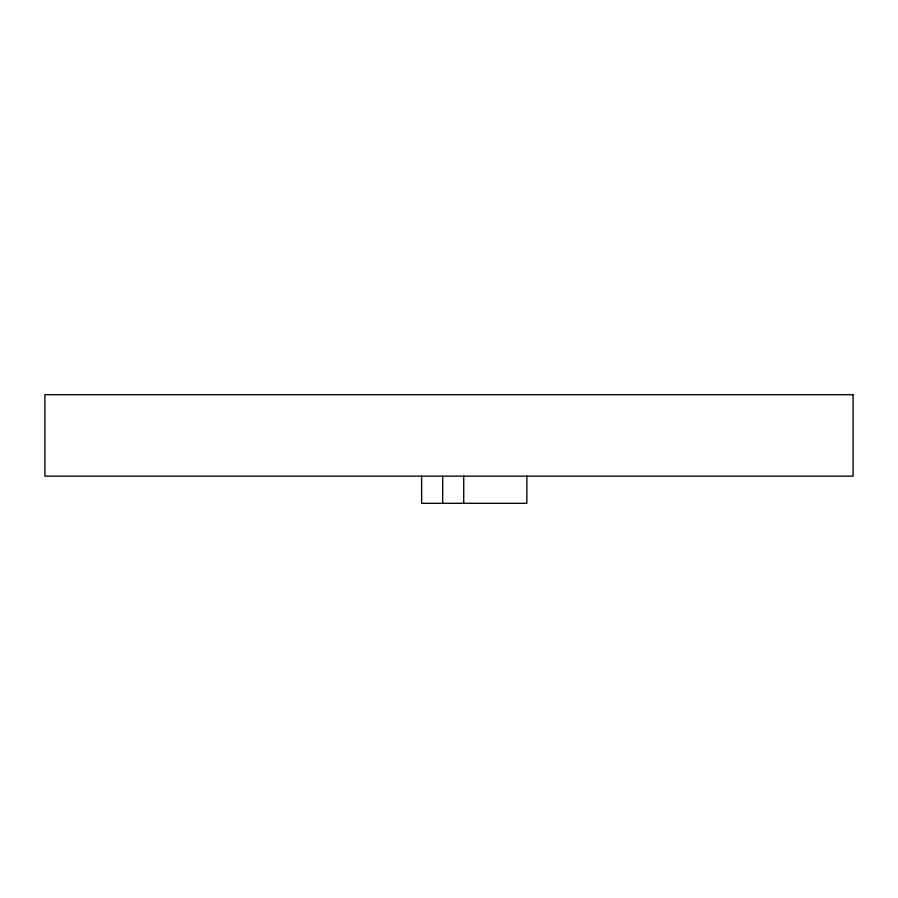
<?xml version="1.0" encoding="UTF-8"?>
<svg xmlns="http://www.w3.org/2000/svg" width="898" height="898" viewBox="0 0 898 898"><rect width="100%" height="100%" fill="white"/><g stroke="black" fill="none" stroke-linecap="round" stroke-linejoin="round"><path stroke-width="1.35" d="M526.868 476.153L526.868 503.307L421.633 503.307L421.633 476.153M463.727 476.153L463.727 503.307M442.68 476.153L442.68 503.307M853.1 394.693L44.9 394.693L44.9 476.153L853.1 476.153L853.1 394.693"/></g></svg>
